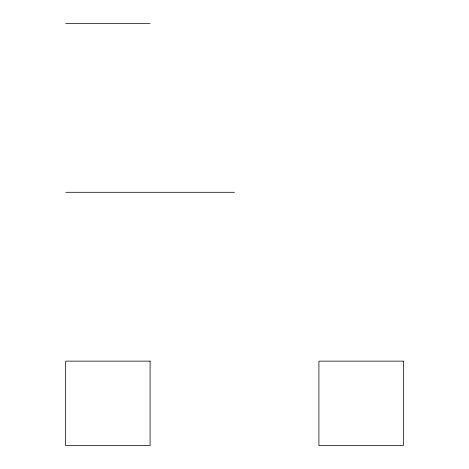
<?xml version="1.0" encoding="UTF-8"?>
<svg xmlns="http://www.w3.org/2000/svg" width="469" height="469" viewBox="0 0 469 469"><rect width="100%" height="100%" fill="white"/><g stroke="black" fill="none" stroke-linecap="round" stroke-linejoin="round"><path stroke-width="0.7" d="M65.66 23.45L150.08 23.45M65.66 192.29L234.5 192.29M150.08 361.13L65.66 361.13L65.66 445.55L150.08 445.55L150.08 361.13M403.34 361.13L318.92 361.13L318.92 445.55L403.34 445.55L403.34 361.13"/></g></svg>
